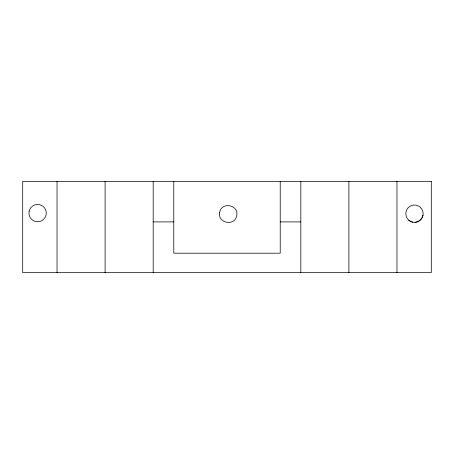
<?xml version="1.0" encoding="UTF-8"?>
<svg xmlns="http://www.w3.org/2000/svg" width="454" height="454" viewBox="0 0 454 454"><rect width="100%" height="100%" fill="white"/><g stroke="black" fill="none" stroke-linecap="round" stroke-linejoin="round"><path stroke-width="0.68" d="M422.986 215.309L423.117 213.051A8.666 8.666 0 0 0 416.097 205.174L413.838 205.049A8.666 8.666 0 0 0 405.961 212.069L405.836 214.328A8.666 8.666 0 0 0 412.856 222.205C417.408 223.096 422.152 219.872 422.986 215.309A8.666 8.666 0 0 1 415.115 222.329M153.18 221.904L173.78 221.904M280.22 221.904L300.82 221.904M412.856 222.205L410.711 221.495L408.816 220.252M396.966 181.39L396.966 272.61M348.893 181.39L348.893 272.61M300.82 181.39L300.82 272.61M280.22 181.39L280.22 253.196L173.78 253.196L173.78 181.39M153.18 181.39L153.18 272.61M105.107 181.39L105.107 272.61M57.034 181.39L57.034 272.61M29.101 211.479L28.971 213.738A8.666 8.666 0 0 0 35.997 221.609L38.255 221.739A8.666 8.666 0 0 0 46.126 214.719L46.257 212.461A8.666 8.666 0 0 0 39.231 204.584L36.973 204.459A8.666 8.666 0 0 0 29.101 211.479M219.685 212.404C217.194 223.26 235.047 226.654 236.71 215.639C239.201 204.782 221.348 201.389 219.685 212.404M431.3 181.39L22.7 181.39L22.7 272.61L431.3 272.61L431.3 181.39"/></g></svg>
